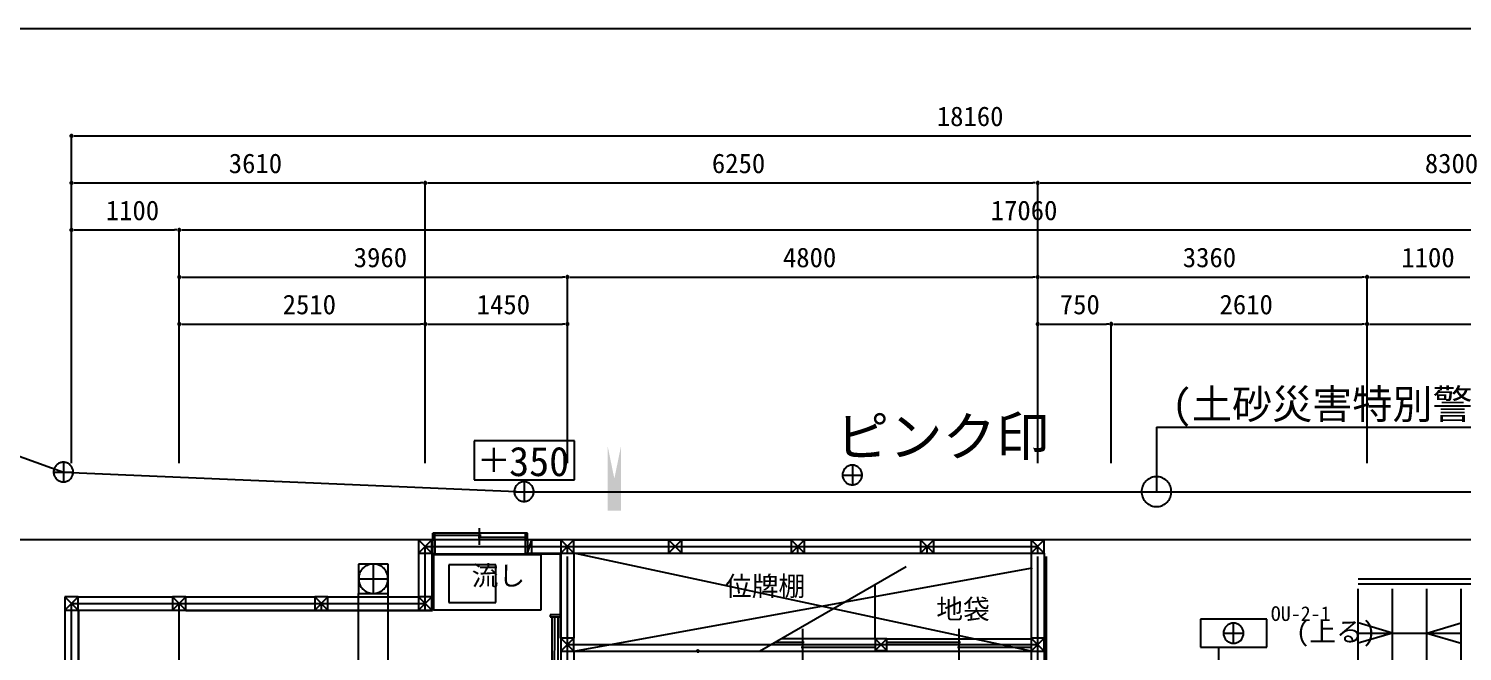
# Model space of a CAD drawing. Header units: millimetres. Extents: x -21029 to 20378, y -14043 to 14043.
# Drawn here: x -9395 to 5234, y 7690 to 14043 of the extents above; entities that cross this region are included whole.
import ezdxf

# ---------------------------------------------------------------- set-up
doc = ezdxf.new("R2010")
doc.units = ezdxf.units.MM
for name, color, linetype in [('0-2', 7, 'Continuous'), ('0-3', 7, 'Continuous'), ('0-9', 7, 'Continuous'), ('0-C', 7, 'Continuous'), ('0-D', 7, 'Continuous'), ('0-E', 7, 'Continuous'), ('0-F', 7, 'Continuous'), ('1-1', 7, 'Continuous'), ('1-6', 7, 'Continuous'), ('1-7', 7, 'Continuous'), ('1-9', 7, 'Continuous'), ('1-A', 7, 'Continuous'), ('1-C', 7, 'Continuous'), ('1-D', 7, 'Continuous'), ('2-1', 7, 'Continuous'), ('2-2', 7, 'Continuous'), ('2-4', 7, 'Continuous')]:
    doc.layers.add(name, color=color, linetype=linetype)
doc.styles.add('JP', font='msgothic.ttc')

msp = doc.modelspace()

# ---------------------------------------------------------------- linework, layer by layer
at = {"layer": '0-2', "color": 1}
for p, q in [((-5348, 8759), (902, 8759)), ((-5348, 8691), (-5348, 8759)), ((-5348, 8111), (-5348, 8759)), ((-3898, 8691), (-3898, 8759)), ((-3898, -2486), (-3898, 8659)), ((-1546, 8691), (-1546, 8759)), ((-226, 8691), (-226, 8759)), ((902, 8691), (902, 8759)), ((902, -2486), (902, 8659)), ((-8958, 5269), (-8958, 8179)), ((-8958, 8179), (-5348, 8179)), ((-7858, -3371), (-7858, 8179)), ((-6408, 8111), (-6408, 8179)), ((-6408, 8111), (-6408, 8179)), ((-5348, 8111), (-5348, 8179)), ((-3898, 7759), (902, 7759))]:
    msp.add_line(p, q, dxfattribs=at)
at = {"layer": '0-3', "color": 7}
for p, q in [((-4261, 8826), (-3966, 8826)), ((-3831, 8826), (-2828, 8826)), ((-2828, 8826), (-1613, 8826)), ((-1508, 8826), (-293, 8826)), ((-158, 8826), (969, 8826)), ((-5416, 8691), (-5416, 8246)), ((-5281, 8691), (-5281, 8246)), ((-4261, 8691), (-3966, 8691)), ((-3966, 8691), (-3966, 7826)), ((-3831, 8691), (-3831, 7826)), ((-3831, 8691), (-2866, 8691)), ((-2731, 8691), (-1613, 8691)), ((-1478, 8691), (-293, 8691)), ((-158, 8691), (969, 8691)), ((834, 8691), (834, 7826)), ((969, 8691), (969, 7826)), ((-758, 7819), (-758, 8372)), ((-8891, 8246), (-7926, 8246)), ((-7791, 8246), (-6476, 8246)), ((-6341, 8246), (-5416, 8246)), ((-9026, 8111), (-9026, 7396)), ((-8891, 8111), (-7926, 8111)), ((-8891, 8111), (-8891, 7396)), ((-8885, 8111), (-8885, 7396)), ((-7791, 8111), (-6476, 8111)), ((-6341, 8111), (-5416, 8111)), ((969, 7831), (969, 6444)), ((-3966, 7691), (-3966, 7396)), ((-3831, 7691), (-3831, 7396)), ((834, 7691), (834, 6304))]:
    msp.add_line(p, q, dxfattribs=at)
for points in [[(-3486, 9124), (-3351, 9781), (-3351, 9124), (-3486, 9781)], [(-3486, 9124), (-3486, 9781), (-3351, 9124), (-3351, 9781)]]:
    msp.add_solid(points, dxfattribs=at)
at = {"layer": '0-9', "color": 7}
for p, q in [((-8971, 12949), (-8946, 12949)), ((-8933, 12949), (-8908, 12949)), ((-8971, 12469), (-8946, 12469)), ((-8933, 12469), (-8908, 12469)), ((-5373, 12469), (-5398, 12469)), ((-5336, 12469), (-5361, 12469)), ((-5361, 12469), (-5336, 12469)), ((-5323, 12469), (-5298, 12469)), ((877, 12469), (852, 12469)), ((914, 12469), (889, 12469)), ((889, 12469), (914, 12469)), ((927, 12469), (952, 12469)), ((-8971, 11989), (-8946, 11989)), ((-8933, 11989), (-8908, 11989)), ((-7883, 11989), (-7908, 11989)), ((-7846, 11989), (-7871, 11989)), ((-7871, 11989), (-7846, 11989)), ((-7833, 11989), (-7808, 11989)), ((-7871, 11509), (-7846, 11509)), ((-7833, 11509), (-7808, 11509)), ((-3923, 11509), (-3948, 11509)), ((-3886, 11509), (-3911, 11509)), ((-3911, 11509), (-3886, 11509)), ((-3873, 11509), (-3848, 11509)), ((877, 11509), (852, 11509)), ((914, 11509), (889, 11509)), ((889, 11509), (914, 11509)), ((927, 11509), (952, 11509)), ((4237, 11509), (4212, 11509)), ((4274, 11509), (4249, 11509)), ((4249, 11509), (4274, 11509)), ((4287, 11509), (4312, 11509)), ((-7871, 11029), (-7846, 11029)), ((-7833, 11029), (-7808, 11029)), ((-5373, 11029), (-5398, 11029)), ((-5336, 11029), (-5361, 11029)), ((-5361, 11029), (-5336, 11029)), ((-5323, 11029), (-5298, 11029)), ((-3923, 11029), (-3948, 11029)), ((-3886, 11029), (-3911, 11029)), ((889, 11029), (914, 11029)), ((927, 11029), (952, 11029)), ((1627, 11029), (1602, 11029)), ((1664, 11029), (1639, 11029)), ((1639, 11029), (1664, 11029)), ((1677, 11029), (1702, 11029)), ((4237, 11029), (4212, 11029)), ((4274, 11029), (4249, 11029)), ((4249, 11029), (4274, 11029)), ((4287, 11029), (4312, 11029)), ((-2567, 7701), (-2567, 7676))]:
    msp.add_line(p, q, dxfattribs=at)
for points in [[(-8971, 12949), (-8970, 12948), (-8970, 12947), (-8970, 12946), (-8970, 12945), (-8969, 12944), (-8969, 12943), (-8968, 12942), (-8968, 12941), (-8967, 12940), (-8966, 12939), (-8965, 12939), (-8964, 12938), (-8963, 12938), (-8962, 12937), (-8961, 12937), (-8960, 12937), (-8959, 12936), (-8958, 12936), (-8957, 12936), (-8956, 12937), (-8955, 12937), (-8954, 12937), (-8953, 12938), (-8952, 12938), (-8951, 12939), (-8950, 12939), (-8949, 12940), (-8948, 12941), (-8948, 12942), (-8947, 12943), (-8947, 12944), (-8946, 12945), (-8946, 12946), (-8946, 12947), (-8946, 12948), (-8946, 12949), (-8946, 12950), (-8946, 12951), (-8946, 12952), (-8946, 12953), (-8947, 12954), (-8947, 12955), (-8948, 12956), (-8948, 12957), (-8949, 12958), (-8950, 12958), (-8951, 12959), (-8952, 12960), (-8953, 12960), (-8954, 12961), (-8955, 12961), (-8956, 12961), (-8957, 12961), (-8958, 12961), (-8959, 12961), (-8960, 12961), (-8961, 12961), (-8962, 12961), (-8963, 12960), (-8964, 12960), (-8965, 12959), (-8966, 12958), (-8967, 12958), (-8968, 12957), (-8968, 12956), (-8969, 12955), (-8969, 12954), (-8970, 12953), (-8970, 12952), (-8970, 12951), (-8970, 12950), (-8971, 12949)], [(-8971, 12469), (-8970, 12468), (-8970, 12467), (-8970, 12466), (-8970, 12465), (-8969, 12464), (-8969, 12463), (-8968, 12462), (-8968, 12461), (-8967, 12460), (-8966, 12459), (-8965, 12459), (-8964, 12458), (-8963, 12458), (-8962, 12457), (-8961, 12457), (-8960, 12457), (-8959, 12456), (-8958, 12456), (-8957, 12456), (-8956, 12457), (-8955, 12457), (-8954, 12457), (-8953, 12458), (-8952, 12458), (-8951, 12459), (-8950, 12459), (-8949, 12460), (-8948, 12461), (-8948, 12462), (-8947, 12463), (-8947, 12464), (-8946, 12465), (-8946, 12466), (-8946, 12467), (-8946, 12468), (-8946, 12469), (-8946, 12470), (-8946, 12471), (-8946, 12472), (-8946, 12473), (-8947, 12474), (-8947, 12475), (-8948, 12476), (-8948, 12477), (-8949, 12478), (-8950, 12478), (-8951, 12479), (-8952, 12480), (-8953, 12480), (-8954, 12481), (-8955, 12481), (-8956, 12481), (-8957, 12481), (-8958, 12481), (-8959, 12481), (-8960, 12481), (-8961, 12481), (-8962, 12481), (-8963, 12480), (-8964, 12480), (-8965, 12479), (-8966, 12478), (-8967, 12478), (-8968, 12477), (-8968, 12476), (-8969, 12475), (-8969, 12474), (-8970, 12473), (-8970, 12472), (-8970, 12471), (-8970, 12470), (-8971, 12469)], [(-5336, 12469), (-5336, 12470), (-5336, 12471), (-5336, 12472), (-5336, 12473), (-5337, 12474), (-5337, 12475), (-5338, 12476), (-5338, 12477), (-5339, 12478), (-5340, 12478), (-5341, 12479), (-5342, 12480), (-5343, 12480), (-5344, 12481), (-5345, 12481), (-5346, 12481), (-5347, 12481), (-5348, 12481), (-5349, 12481), (-5350, 12481), (-5351, 12481), (-5352, 12481), (-5353, 12480), (-5354, 12480), (-5355, 12479), (-5356, 12478), (-5357, 12478), (-5358, 12477), (-5358, 12476), (-5359, 12475), (-5359, 12474), (-5360, 12473), (-5360, 12472), (-5360, 12471), (-5360, 12470), (-5361, 12469), (-5360, 12468), (-5360, 12467), (-5360, 12466), (-5360, 12465), (-5359, 12464), (-5359, 12463), (-5358, 12462), (-5358, 12461), (-5357, 12460), (-5356, 12459), (-5355, 12459), (-5354, 12458), (-5353, 12458), (-5352, 12457), (-5351, 12457), (-5350, 12457), (-5349, 12456), (-5348, 12456), (-5347, 12456), (-5346, 12457), (-5345, 12457), (-5344, 12457), (-5343, 12458), (-5342, 12458), (-5341, 12459), (-5340, 12459), (-5339, 12460), (-5338, 12461), (-5338, 12462), (-5337, 12463), (-5337, 12464), (-5336, 12465), (-5336, 12466), (-5336, 12467), (-5336, 12468), (-5336, 12469)], [(-5361, 12469), (-5360, 12468), (-5360, 12467), (-5360, 12466), (-5360, 12465), (-5359, 12464), (-5359, 12463), (-5358, 12462), (-5358, 12461), (-5357, 12460), (-5356, 12459), (-5355, 12459), (-5354, 12458), (-5353, 12458), (-5352, 12457), (-5351, 12457), (-5350, 12457), (-5349, 12456), (-5348, 12456), (-5347, 12456), (-5346, 12457), (-5345, 12457), (-5344, 12457), (-5343, 12458), (-5342, 12458), (-5341, 12459), (-5340, 12459), (-5339, 12460), (-5338, 12461), (-5338, 12462), (-5337, 12463), (-5337, 12464), (-5336, 12465), (-5336, 12466), (-5336, 12467), (-5336, 12468), (-5336, 12469), (-5336, 12470), (-5336, 12471), (-5336, 12472), (-5336, 12473), (-5337, 12474), (-5337, 12475), (-5338, 12476), (-5338, 12477), (-5339, 12478), (-5340, 12478), (-5341, 12479), (-5342, 12480), (-5343, 12480), (-5344, 12481), (-5345, 12481), (-5346, 12481), (-5347, 12481), (-5348, 12481), (-5349, 12481), (-5350, 12481), (-5351, 12481), (-5352, 12481), (-5353, 12480), (-5354, 12480), (-5355, 12479), (-5356, 12478), (-5357, 12478), (-5358, 12477), (-5358, 12476), (-5359, 12475), (-5359, 12474), (-5360, 12473), (-5360, 12472), (-5360, 12471), (-5360, 12470), (-5361, 12469)], [(914, 12469), (914, 12470), (914, 12471), (914, 12472), (914, 12473), (913, 12474), (913, 12475), (912, 12476), (912, 12477), (911, 12478), (910, 12478), (909, 12479), (908, 12480), (907, 12480), (906, 12481), (905, 12481), (904, 12481), (903, 12481), (902, 12481), (901, 12481), (900, 12481), (899, 12481), (898, 12481), (897, 12480), (896, 12480), (895, 12479), (894, 12478), (893, 12478), (892, 12477), (892, 12476), (891, 12475), (891, 12474), (890, 12473), (890, 12472), (890, 12471), (890, 12470), (889, 12469), (890, 12468), (890, 12467), (890, 12466), (890, 12465), (891, 12464), (891, 12463), (892, 12462), (892, 12461), (893, 12460), (894, 12459), (895, 12459), (896, 12458), (897, 12458), (898, 12457), (899, 12457), (900, 12457), (901, 12456), (902, 12456), (903, 12456), (904, 12457), (905, 12457), (906, 12457), (907, 12458), (908, 12458), (909, 12459), (910, 12459), (911, 12460), (912, 12461), (912, 12462), (913, 12463), (913, 12464), (914, 12465), (914, 12466), (914, 12467), (914, 12468), (914, 12469)], [(889, 12469), (890, 12468), (890, 12467), (890, 12466), (890, 12465), (891, 12464), (891, 12463), (892, 12462), (892, 12461), (893, 12460), (894, 12459), (895, 12459), (896, 12458), (897, 12458), (898, 12457), (899, 12457), (900, 12457), (901, 12456), (902, 12456), (903, 12456), (904, 12457), (905, 12457), (906, 12457), (907, 12458), (908, 12458), (909, 12459), (910, 12459), (911, 12460), (912, 12461), (912, 12462), (913, 12463), (913, 12464), (914, 12465), (914, 12466), (914, 12467), (914, 12468), (914, 12469), (914, 12470), (914, 12471), (914, 12472), (914, 12473), (913, 12474), (913, 12475), (912, 12476), (912, 12477), (911, 12478), (910, 12478), (909, 12479), (908, 12480), (907, 12480), (906, 12481), (905, 12481), (904, 12481), (903, 12481), (902, 12481), (901, 12481), (900, 12481), (899, 12481), (898, 12481), (897, 12480), (896, 12480), (895, 12479), (894, 12478), (893, 12478), (892, 12477), (892, 12476), (891, 12475), (891, 12474), (890, 12473), (890, 12472), (890, 12471), (890, 12470), (889, 12469)], [(-8971, 11989), (-8970, 11988), (-8970, 11987), (-8970, 11986), (-8970, 11985), (-8969, 11984), (-8969, 11983), (-8968, 11982), (-8968, 11981), (-8967, 11980), (-8966, 11979), (-8965, 11979), (-8964, 11978), (-8963, 11978), (-8962, 11977), (-8961, 11977), (-8960, 11977), (-8959, 11976), (-8958, 11976), (-8957, 11976), (-8956, 11977), (-8955, 11977), (-8954, 11977), (-8953, 11978), (-8952, 11978), (-8951, 11979), (-8950, 11979), (-8949, 11980), (-8948, 11981), (-8948, 11982), (-8947, 11983), (-8947, 11984), (-8946, 11985), (-8946, 11986), (-8946, 11987), (-8946, 11988), (-8946, 11989), (-8946, 11990), (-8946, 11991), (-8946, 11992), (-8946, 11993), (-8947, 11994), (-8947, 11995), (-8948, 11996), (-8948, 11997), (-8949, 11998), (-8950, 11998), (-8951, 11999), (-8952, 12000), (-8953, 12000), (-8954, 12001), (-8955, 12001), (-8956, 12001), (-8957, 12001), (-8958, 12001), (-8959, 12001), (-8960, 12001), (-8961, 12001), (-8962, 12001), (-8963, 12000), (-8964, 12000), (-8965, 11999), (-8966, 11998), (-8967, 11998), (-8968, 11997), (-8968, 11996), (-8969, 11995), (-8969, 11994), (-8970, 11993), (-8970, 11992), (-8970, 11991), (-8970, 11990), (-8971, 11989)], [(-7846, 11989), (-7846, 11990), (-7846, 11991), (-7846, 11992), (-7846, 11993), (-7847, 11994), (-7847, 11995), (-7848, 11996), (-7848, 11997), (-7849, 11998), (-7850, 11998), (-7851, 11999), (-7852, 12000), (-7853, 12000), (-7854, 12001), (-7855, 12001), (-7856, 12001), (-7857, 12001), (-7858, 12001), (-7859, 12001), (-7860, 12001), (-7861, 12001), (-7862, 12001), (-7863, 12000), (-7864, 12000), (-7865, 11999), (-7866, 11998), (-7867, 11998), (-7868, 11997), (-7868, 11996), (-7869, 11995), (-7869, 11994), (-7870, 11993), (-7870, 11992), (-7870, 11991), (-7870, 11990), (-7871, 11989), (-7870, 11988), (-7870, 11987), (-7870, 11986), (-7870, 11985), (-7869, 11984), (-7869, 11983), (-7868, 11982), (-7868, 11981), (-7867, 11980), (-7866, 11979), (-7865, 11979), (-7864, 11978), (-7863, 11978), (-7862, 11977), (-7861, 11977), (-7860, 11977), (-7859, 11976), (-7858, 11976), (-7857, 11976), (-7856, 11977), (-7855, 11977), (-7854, 11977), (-7853, 11978), (-7852, 11978), (-7851, 11979), (-7850, 11979), (-7849, 11980), (-7848, 11981), (-7848, 11982), (-7847, 11983), (-7847, 11984), (-7846, 11985), (-7846, 11986), (-7846, 11987), (-7846, 11988), (-7846, 11989)], [(-7871, 11989), (-7870, 11988), (-7870, 11987), (-7870, 11986), (-7870, 11985), (-7869, 11984), (-7869, 11983), (-7868, 11982), (-7868, 11981), (-7867, 11980), (-7866, 11979), (-7865, 11979), (-7864, 11978), (-7863, 11978), (-7862, 11977), (-7861, 11977), (-7860, 11977), (-7859, 11976), (-7858, 11976), (-7857, 11976), (-7856, 11977), (-7855, 11977), (-7854, 11977), (-7853, 11978), (-7852, 11978), (-7851, 11979), (-7850, 11979), (-7849, 11980), (-7848, 11981), (-7848, 11982), (-7847, 11983), (-7847, 11984), (-7846, 11985), (-7846, 11986), (-7846, 11987), (-7846, 11988), (-7846, 11989), (-7846, 11990), (-7846, 11991), (-7846, 11992), (-7846, 11993), (-7847, 11994), (-7847, 11995), (-7848, 11996), (-7848, 11997), (-7849, 11998), (-7850, 11998), (-7851, 11999), (-7852, 12000), (-7853, 12000), (-7854, 12001), (-7855, 12001), (-7856, 12001), (-7857, 12001), (-7858, 12001), (-7859, 12001), (-7860, 12001), (-7861, 12001), (-7862, 12001), (-7863, 12000), (-7864, 12000), (-7865, 11999), (-7866, 11998), (-7867, 11998), (-7868, 11997), (-7868, 11996), (-7869, 11995), (-7869, 11994), (-7870, 11993), (-7870, 11992), (-7870, 11991), (-7870, 11990), (-7871, 11989)], [(-7871, 11509), (-7870, 11508), (-7870, 11507), (-7870, 11506), (-7870, 11505), (-7869, 11504), (-7869, 11503), (-7868, 11502), (-7868, 11501), (-7867, 11500), (-7866, 11499), (-7865, 11499), (-7864, 11498), (-7863, 11498), (-7862, 11497), (-7861, 11497), (-7860, 11497), (-7859, 11496), (-7858, 11496), (-7857, 11496), (-7856, 11497), (-7855, 11497), (-7854, 11497), (-7853, 11498), (-7852, 11498), (-7851, 11499), (-7850, 11499), (-7849, 11500), (-7848, 11501), (-7848, 11502), (-7847, 11503), (-7847, 11504), (-7846, 11505), (-7846, 11506), (-7846, 11507), (-7846, 11508), (-7846, 11509), (-7846, 11510), (-7846, 11511), (-7846, 11512), (-7846, 11513), (-7847, 11514), (-7847, 11515), (-7848, 11516), (-7848, 11517), (-7849, 11518), (-7850, 11518), (-7851, 11519), (-7852, 11520), (-7853, 11520), (-7854, 11521), (-7855, 11521), (-7856, 11521), (-7857, 11521), (-7858, 11521), (-7859, 11521), (-7860, 11521), (-7861, 11521), (-7862, 11521), (-7863, 11520), (-7864, 11520), (-7865, 11519), (-7866, 11518), (-7867, 11518), (-7868, 11517), (-7868, 11516), (-7869, 11515), (-7869, 11514), (-7870, 11513), (-7870, 11512), (-7870, 11511), (-7870, 11510), (-7871, 11509)], [(-3886, 11509), (-3886, 11510), (-3886, 11511), (-3886, 11512), (-3886, 11513), (-3887, 11514), (-3887, 11515), (-3888, 11516), (-3888, 11517), (-3889, 11518), (-3890, 11518), (-3891, 11519), (-3892, 11520), (-3893, 11520), (-3894, 11521), (-3895, 11521), (-3896, 11521), (-3897, 11521), (-3898, 11521), (-3899, 11521), (-3900, 11521), (-3901, 11521), (-3902, 11521), (-3903, 11520), (-3904, 11520), (-3905, 11519), (-3906, 11518), (-3907, 11518), (-3908, 11517), (-3908, 11516), (-3909, 11515), (-3909, 11514), (-3910, 11513), (-3910, 11512), (-3910, 11511), (-3910, 11510), (-3911, 11509), (-3910, 11508), (-3910, 11507), (-3910, 11506), (-3910, 11505), (-3909, 11504), (-3909, 11503), (-3908, 11502), (-3908, 11501), (-3907, 11500), (-3906, 11499), (-3905, 11499), (-3904, 11498), (-3903, 11498), (-3902, 11497), (-3901, 11497), (-3900, 11497), (-3899, 11496), (-3898, 11496), (-3897, 11496), (-3896, 11497), (-3895, 11497), (-3894, 11497), (-3893, 11498), (-3892, 11498), (-3891, 11499), (-3890, 11499), (-3889, 11500), (-3888, 11501), (-3888, 11502), (-3887, 11503), (-3887, 11504), (-3886, 11505), (-3886, 11506), (-3886, 11507), (-3886, 11508), (-3886, 11509)], [(-3911, 11509), (-3910, 11508), (-3910, 11507), (-3910, 11506), (-3910, 11505), (-3909, 11504), (-3909, 11503), (-3908, 11502), (-3908, 11501), (-3907, 11500), (-3906, 11499), (-3905, 11499), (-3904, 11498), (-3903, 11498), (-3902, 11497), (-3901, 11497), (-3900, 11497), (-3899, 11496), (-3898, 11496), (-3897, 11496), (-3896, 11497), (-3895, 11497), (-3894, 11497), (-3893, 11498), (-3892, 11498), (-3891, 11499), (-3890, 11499), (-3889, 11500), (-3888, 11501), (-3888, 11502), (-3887, 11503), (-3887, 11504), (-3886, 11505), (-3886, 11506), (-3886, 11507), (-3886, 11508), (-3886, 11509), (-3886, 11510), (-3886, 11511), (-3886, 11512), (-3886, 11513), (-3887, 11514), (-3887, 11515), (-3888, 11516), (-3888, 11517), (-3889, 11518), (-3890, 11518), (-3891, 11519), (-3892, 11520), (-3893, 11520), (-3894, 11521), (-3895, 11521), (-3896, 11521), (-3897, 11521), (-3898, 11521), (-3899, 11521), (-3900, 11521), (-3901, 11521), (-3902, 11521), (-3903, 11520), (-3904, 11520), (-3905, 11519), (-3906, 11518), (-3907, 11518), (-3908, 11517), (-3908, 11516), (-3909, 11515), (-3909, 11514), (-3910, 11513), (-3910, 11512), (-3910, 11511), (-3910, 11510), (-3911, 11509)], [(914, 11509), (914, 11510), (914, 11511), (914, 11512), (914, 11513), (913, 11514), (913, 11515), (912, 11516), (912, 11517), (911, 11518), (910, 11518), (909, 11519), (908, 11520), (907, 11520), (906, 11521), (905, 11521), (904, 11521), (903, 11521), (902, 11521), (901, 11521), (900, 11521), (899, 11521), (898, 11521), (897, 11520), (896, 11520), (895, 11519), (894, 11518), (893, 11518), (892, 11517), (892, 11516), (891, 11515), (891, 11514), (890, 11513), (890, 11512), (890, 11511), (890, 11510), (889, 11509), (890, 11508), (890, 11507), (890, 11506), (890, 11505), (891, 11504), (891, 11503), (892, 11502), (892, 11501), (893, 11500), (894, 11499), (895, 11499), (896, 11498), (897, 11498), (898, 11497), (899, 11497), (900, 11497), (901, 11496), (902, 11496), (903, 11496), (904, 11497), (905, 11497), (906, 11497), (907, 11498), (908, 11498), (909, 11499), (910, 11499), (911, 11500), (912, 11501), (912, 11502), (913, 11503), (913, 11504), (914, 11505), (914, 11506), (914, 11507), (914, 11508), (914, 11509)], [(889, 11509), (890, 11508), (890, 11507), (890, 11506), (890, 11505), (891, 11504), (891, 11503), (892, 11502), (892, 11501), (893, 11500), (894, 11499), (895, 11499), (896, 11498), (897, 11498), (898, 11497), (899, 11497), (900, 11497), (901, 11496), (902, 11496), (903, 11496), (904, 11497), (905, 11497), (906, 11497), (907, 11498), (908, 11498), (909, 11499), (910, 11499), (911, 11500), (912, 11501), (912, 11502), (913, 11503), (913, 11504), (914, 11505), (914, 11506), (914, 11507), (914, 11508), (914, 11509), (914, 11510), (914, 11511), (914, 11512), (914, 11513), (913, 11514), (913, 11515), (912, 11516), (912, 11517), (911, 11518), (910, 11518), (909, 11519), (908, 11520), (907, 11520), (906, 11521), (905, 11521), (904, 11521), (903, 11521), (902, 11521), (901, 11521), (900, 11521), (899, 11521), (898, 11521), (897, 11520), (896, 11520), (895, 11519), (894, 11518), (893, 11518), (892, 11517), (892, 11516), (891, 11515), (891, 11514), (890, 11513), (890, 11512), (890, 11511), (890, 11510), (889, 11509)], [(4274, 11509), (4274, 11510), (4274, 11511), (4274, 11512), (4274, 11513), (4273, 11514), (4273, 11515), (4272, 11516), (4272, 11517), (4271, 11518), (4270, 11518), (4269, 11519), (4268, 11520), (4267, 11520), (4266, 11521), (4265, 11521), (4264, 11521), (4263, 11521), (4262, 11521), (4261, 11521), (4260, 11521), (4259, 11521), (4258, 11521), (4257, 11520), (4256, 11520), (4255, 11519), (4254, 11518), (4253, 11518), (4252, 11517), (4252, 11516), (4251, 11515), (4251, 11514), (4250, 11513), (4250, 11512), (4250, 11511), (4250, 11510), (4249, 11509), (4250, 11508), (4250, 11507), (4250, 11506), (4250, 11505), (4251, 11504), (4251, 11503), (4252, 11502), (4252, 11501), (4253, 11500), (4254, 11499), (4255, 11499), (4256, 11498), (4257, 11498), (4258, 11497), (4259, 11497), (4260, 11497), (4261, 11496), (4262, 11496), (4263, 11496), (4264, 11497), (4265, 11497), (4266, 11497), (4267, 11498), (4268, 11498), (4269, 11499), (4270, 11499), (4271, 11500), (4272, 11501), (4272, 11502), (4273, 11503), (4273, 11504), (4274, 11505), (4274, 11506), (4274, 11507), (4274, 11508), (4274, 11509)], [(4249, 11509), (4250, 11508), (4250, 11507), (4250, 11506), (4250, 11505), (4251, 11504), (4251, 11503), (4252, 11502), (4252, 11501), (4253, 11500), (4254, 11499), (4255, 11499), (4256, 11498), (4257, 11498), (4258, 11497), (4259, 11497), (4260, 11497), (4261, 11496), (4262, 11496), (4263, 11496), (4264, 11497), (4265, 11497), (4266, 11497), (4267, 11498), (4268, 11498), (4269, 11499), (4270, 11499), (4271, 11500), (4272, 11501), (4272, 11502), (4273, 11503), (4273, 11504), (4274, 11505), (4274, 11506), (4274, 11507), (4274, 11508), (4274, 11509), (4274, 11510), (4274, 11511), (4274, 11512), (4274, 11513), (4273, 11514), (4273, 11515), (4272, 11516), (4272, 11517), (4271, 11518), (4270, 11518), (4269, 11519), (4268, 11520), (4267, 11520), (4266, 11521), (4265, 11521), (4264, 11521), (4263, 11521), (4262, 11521), (4261, 11521), (4260, 11521), (4259, 11521), (4258, 11521), (4257, 11520), (4256, 11520), (4255, 11519), (4254, 11518), (4253, 11518), (4252, 11517), (4252, 11516), (4251, 11515), (4251, 11514), (4250, 11513), (4250, 11512), (4250, 11511), (4250, 11510), (4249, 11509)], [(-7871, 11029), (-7870, 11028), (-7870, 11027), (-7870, 11026), (-7870, 11025), (-7869, 11024), (-7869, 11023), (-7868, 11022), (-7868, 11021), (-7867, 11020), (-7866, 11019), (-7865, 11019), (-7864, 11018), (-7863, 11018), (-7862, 11017), (-7861, 11017), (-7860, 11017), (-7859, 11016), (-7858, 11016), (-7857, 11016), (-7856, 11017), (-7855, 11017), (-7854, 11017), (-7853, 11018), (-7852, 11018), (-7851, 11019), (-7850, 11019), (-7849, 11020), (-7848, 11021), (-7848, 11022), (-7847, 11023), (-7847, 11024), (-7846, 11025), (-7846, 11026), (-7846, 11027), (-7846, 11028), (-7846, 11029), (-7846, 11030), (-7846, 11031), (-7846, 11032), (-7846, 11033), (-7847, 11034), (-7847, 11035), (-7848, 11036), (-7848, 11037), (-7849, 11038), (-7850, 11038), (-7851, 11039), (-7852, 11040), (-7853, 11040), (-7854, 11041), (-7855, 11041), (-7856, 11041), (-7857, 11041), (-7858, 11041), (-7859, 11041), (-7860, 11041), (-7861, 11041), (-7862, 11041), (-7863, 11040), (-7864, 11040), (-7865, 11039), (-7866, 11038), (-7867, 11038), (-7868, 11037), (-7868, 11036), (-7869, 11035), (-7869, 11034), (-7870, 11033), (-7870, 11032), (-7870, 11031), (-7870, 11030), (-7871, 11029)], [(-5336, 11029), (-5336, 11030), (-5336, 11031), (-5336, 11032), (-5336, 11033), (-5337, 11034), (-5337, 11035), (-5338, 11036), (-5338, 11037), (-5339, 11038), (-5340, 11038), (-5341, 11039), (-5342, 11040), (-5343, 11040), (-5344, 11041), (-5345, 11041), (-5346, 11041), (-5347, 11041), (-5348, 11041), (-5349, 11041), (-5350, 11041), (-5351, 11041), (-5352, 11041), (-5353, 11040), (-5354, 11040), (-5355, 11039), (-5356, 11038), (-5357, 11038), (-5358, 11037), (-5358, 11036), (-5359, 11035), (-5359, 11034), (-5360, 11033), (-5360, 11032), (-5360, 11031), (-5360, 11030), (-5361, 11029), (-5360, 11028), (-5360, 11027), (-5360, 11026), (-5360, 11025), (-5359, 11024), (-5359, 11023), (-5358, 11022), (-5358, 11021), (-5357, 11020), (-5356, 11019), (-5355, 11019), (-5354, 11018), (-5353, 11018), (-5352, 11017), (-5351, 11017), (-5350, 11017), (-5349, 11016), (-5348, 11016), (-5347, 11016), (-5346, 11017), (-5345, 11017), (-5344, 11017), (-5343, 11018), (-5342, 11018), (-5341, 11019), (-5340, 11019), (-5339, 11020), (-5338, 11021), (-5338, 11022), (-5337, 11023), (-5337, 11024), (-5336, 11025), (-5336, 11026), (-5336, 11027), (-5336, 11028), (-5336, 11029)], [(-5361, 11029), (-5360, 11028), (-5360, 11027), (-5360, 11026), (-5360, 11025), (-5359, 11024), (-5359, 11023), (-5358, 11022), (-5358, 11021), (-5357, 11020), (-5356, 11019), (-5355, 11019), (-5354, 11018), (-5353, 11018), (-5352, 11017), (-5351, 11017), (-5350, 11017), (-5349, 11016), (-5348, 11016), (-5347, 11016), (-5346, 11017), (-5345, 11017), (-5344, 11017), (-5343, 11018), (-5342, 11018), (-5341, 11019), (-5340, 11019), (-5339, 11020), (-5338, 11021), (-5338, 11022), (-5337, 11023), (-5337, 11024), (-5336, 11025), (-5336, 11026), (-5336, 11027), (-5336, 11028), (-5336, 11029), (-5336, 11030), (-5336, 11031), (-5336, 11032), (-5336, 11033), (-5337, 11034), (-5337, 11035), (-5338, 11036), (-5338, 11037), (-5339, 11038), (-5340, 11038), (-5341, 11039), (-5342, 11040), (-5343, 11040), (-5344, 11041), (-5345, 11041), (-5346, 11041), (-5347, 11041), (-5348, 11041), (-5349, 11041), (-5350, 11041), (-5351, 11041), (-5352, 11041), (-5353, 11040), (-5354, 11040), (-5355, 11039), (-5356, 11038), (-5357, 11038), (-5358, 11037), (-5358, 11036), (-5359, 11035), (-5359, 11034), (-5360, 11033), (-5360, 11032), (-5360, 11031), (-5360, 11030), (-5361, 11029)], [(-3886, 11029), (-3886, 11030), (-3886, 11031), (-3886, 11032), (-3886, 11033), (-3887, 11034), (-3887, 11035), (-3888, 11036), (-3888, 11037), (-3889, 11038), (-3890, 11038), (-3891, 11039), (-3892, 11040), (-3893, 11040), (-3894, 11041), (-3895, 11041), (-3896, 11041), (-3897, 11041), (-3898, 11041), (-3899, 11041), (-3900, 11041), (-3901, 11041), (-3902, 11041), (-3903, 11040), (-3904, 11040), (-3905, 11039), (-3906, 11038), (-3907, 11038), (-3908, 11037), (-3908, 11036), (-3909, 11035), (-3909, 11034), (-3910, 11033), (-3910, 11032), (-3910, 11031), (-3910, 11030), (-3911, 11029), (-3910, 11028), (-3910, 11027), (-3910, 11026), (-3910, 11025), (-3909, 11024), (-3909, 11023), (-3908, 11022), (-3908, 11021), (-3907, 11020), (-3906, 11019), (-3905, 11019), (-3904, 11018), (-3903, 11018), (-3902, 11017), (-3901, 11017), (-3900, 11017), (-3899, 11016), (-3898, 11016), (-3897, 11016), (-3896, 11017), (-3895, 11017), (-3894, 11017), (-3893, 11018), (-3892, 11018), (-3891, 11019), (-3890, 11019), (-3889, 11020), (-3888, 11021), (-3888, 11022), (-3887, 11023), (-3887, 11024), (-3886, 11025), (-3886, 11026), (-3886, 11027), (-3886, 11028), (-3886, 11029)], [(889, 11029), (890, 11028), (890, 11027), (890, 11026), (890, 11025), (891, 11024), (891, 11023), (892, 11022), (892, 11021), (893, 11020), (894, 11019), (895, 11019), (896, 11018), (897, 11018), (898, 11017), (899, 11017), (900, 11017), (901, 11016), (902, 11016), (903, 11016), (904, 11017), (905, 11017), (906, 11017), (907, 11018), (908, 11018), (909, 11019), (910, 11019), (911, 11020), (912, 11021), (912, 11022), (913, 11023), (913, 11024), (914, 11025), (914, 11026), (914, 11027), (914, 11028), (914, 11029), (914, 11030), (914, 11031), (914, 11032), (914, 11033), (913, 11034), (913, 11035), (912, 11036), (912, 11037), (911, 11038), (910, 11038), (909, 11039), (908, 11040), (907, 11040), (906, 11041), (905, 11041), (904, 11041), (903, 11041), (902, 11041), (901, 11041), (900, 11041), (899, 11041), (898, 11041), (897, 11040), (896, 11040), (895, 11039), (894, 11038), (893, 11038), (892, 11037), (892, 11036), (891, 11035), (891, 11034), (890, 11033), (890, 11032), (890, 11031), (890, 11030), (889, 11029)], [(1664, 11029), (1664, 11030), (1664, 11031), (1664, 11032), (1664, 11033), (1663, 11034), (1663, 11035), (1662, 11036), (1662, 11037), (1661, 11038), (1660, 11038), (1659, 11039), (1658, 11040), (1657, 11040), (1656, 11041), (1655, 11041), (1654, 11041), (1653, 11041), (1652, 11041), (1651, 11041), (1650, 11041), (1649, 11041), (1648, 11041), (1647, 11040), (1646, 11040), (1645, 11039), (1644, 11038), (1643, 11038), (1642, 11037), (1642, 11036), (1641, 11035), (1641, 11034), (1640, 11033), (1640, 11032), (1640, 11031), (1640, 11030), (1639, 11029), (1640, 11028), (1640, 11027), (1640, 11026), (1640, 11025), (1641, 11024), (1641, 11023), (1642, 11022), (1642, 11021), (1643, 11020), (1644, 11019), (1645, 11019), (1646, 11018), (1647, 11018), (1648, 11017), (1649, 11017), (1650, 11017), (1651, 11016), (1652, 11016), (1653, 11016), (1654, 11017), (1655, 11017), (1656, 11017), (1657, 11018), (1658, 11018), (1659, 11019), (1660, 11019), (1661, 11020), (1662, 11021), (1662, 11022), (1663, 11023), (1663, 11024), (1664, 11025), (1664, 11026), (1664, 11027), (1664, 11028), (1664, 11029)], [(1639, 11029), (1640, 11028), (1640, 11027), (1640, 11026), (1640, 11025), (1641, 11024), (1641, 11023), (1642, 11022), (1642, 11021), (1643, 11020), (1644, 11019), (1645, 11019), (1646, 11018), (1647, 11018), (1648, 11017), (1649, 11017), (1650, 11017), (1651, 11016), (1652, 11016), (1653, 11016), (1654, 11017), (1655, 11017), (1656, 11017), (1657, 11018), (1658, 11018), (1659, 11019), (1660, 11019), (1661, 11020), (1662, 11021), (1662, 11022), (1663, 11023), (1663, 11024), (1664, 11025), (1664, 11026), (1664, 11027), (1664, 11028), (1664, 11029), (1664, 11030), (1664, 11031), (1664, 11032), (1664, 11033), (1663, 11034), (1663, 11035), (1662, 11036), (1662, 11037), (1661, 11038), (1660, 11038), (1659, 11039), (1658, 11040), (1657, 11040), (1656, 11041), (1655, 11041), (1654, 11041), (1653, 11041), (1652, 11041), (1651, 11041), (1650, 11041), (1649, 11041), (1648, 11041), (1647, 11040), (1646, 11040), (1645, 11039), (1644, 11038), (1643, 11038), (1642, 11037), (1642, 11036), (1641, 11035), (1641, 11034), (1640, 11033), (1640, 11032), (1640, 11031), (1640, 11030), (1639, 11029)], [(4274, 11029), (4274, 11030), (4274, 11031), (4274, 11032), (4274, 11033), (4273, 11034), (4273, 11035), (4272, 11036), (4272, 11037), (4271, 11038), (4270, 11038), (4269, 11039), (4268, 11040), (4267, 11040), (4266, 11041), (4265, 11041), (4264, 11041), (4263, 11041), (4262, 11041), (4261, 11041), (4260, 11041), (4259, 11041), (4258, 11041), (4257, 11040), (4256, 11040), (4255, 11039), (4254, 11038), (4253, 11038), (4252, 11037), (4252, 11036), (4251, 11035), (4251, 11034), (4250, 11033), (4250, 11032), (4250, 11031), (4250, 11030), (4249, 11029), (4250, 11028), (4250, 11027), (4250, 11026), (4250, 11025), (4251, 11024), (4251, 11023), (4252, 11022), (4252, 11021), (4253, 11020), (4254, 11019), (4255, 11019), (4256, 11018), (4257, 11018), (4258, 11017), (4259, 11017), (4260, 11017), (4261, 11016), (4262, 11016), (4263, 11016), (4264, 11017), (4265, 11017), (4266, 11017), (4267, 11018), (4268, 11018), (4269, 11019), (4270, 11019), (4271, 11020), (4272, 11021), (4272, 11022), (4273, 11023), (4273, 11024), (4274, 11025), (4274, 11026), (4274, 11027), (4274, 11028), (4274, 11029)], [(4249, 11029), (4250, 11028), (4250, 11027), (4250, 11026), (4250, 11025), (4251, 11024), (4251, 11023), (4252, 11022), (4252, 11021), (4253, 11020), (4254, 11019), (4255, 11019), (4256, 11018), (4257, 11018), (4258, 11017), (4259, 11017), (4260, 11017), (4261, 11016), (4262, 11016), (4263, 11016), (4264, 11017), (4265, 11017), (4266, 11017), (4267, 11018), (4268, 11018), (4269, 11019), (4270, 11019), (4271, 11020), (4272, 11021), (4272, 11022), (4273, 11023), (4273, 11024), (4274, 11025), (4274, 11026), (4274, 11027), (4274, 11028), (4274, 11029), (4274, 11030), (4274, 11031), (4274, 11032), (4274, 11033), (4273, 11034), (4273, 11035), (4272, 11036), (4272, 11037), (4271, 11038), (4270, 11038), (4269, 11039), (4268, 11040), (4267, 11040), (4266, 11041), (4265, 11041), (4264, 11041), (4263, 11041), (4262, 11041), (4261, 11041), (4260, 11041), (4259, 11041), (4258, 11041), (4257, 11040), (4256, 11040), (4255, 11039), (4254, 11038), (4253, 11038), (4252, 11037), (4252, 11036), (4251, 11035), (4251, 11034), (4250, 11033), (4250, 11032), (4250, 11031), (4250, 11030), (4249, 11029)], [(-2567, 7701), (-2568, 7701), (-2569, 7701), (-2570, 7701), (-2571, 7701), (-2572, 7700), (-2573, 7700), (-2574, 7699), (-2575, 7698), (-2576, 7698), (-2576, 7697), (-2577, 7696), (-2578, 7695), (-2578, 7694), (-2579, 7693), (-2579, 7692), (-2579, 7691), (-2579, 7690)], [(-2554, 7690), (-2555, 7691), (-2555, 7692), (-2555, 7693), (-2556, 7694), (-2556, 7695), (-2557, 7696), (-2557, 7697), (-2558, 7698), (-2559, 7698), (-2560, 7699), (-2561, 7700), (-2562, 7700), (-2563, 7701), (-2564, 7701), (-2565, 7701), (-2566, 7701), (-2567, 7701)]]:
    msp.add_lwpolyline(points, dxfattribs=at)
at = {"layer": '0-C', "color": 7}
for p, q in [((-4793, 8776), (-4793, 8946)), ((-4306, 8896), (-5271, 8896)), ((-5271, 8826), (-5271, 8896)), ((-4306, 8826), (-5271, 8826)), ((-5251, 8826), (-5251, 8896)), ((-4778, 8871), (-5251, 8871)), ((-4326, 8851), (-4808, 8851)), ((-4326, 8826), (-4326, 8896)), ((-4306, 8826), (-4306, 8896)), ((-4028, 7251), (-4027, 8043)), ((-1498, 7919), (-1498, 7591)), ((98, 7919), (98, 7591)), ((-1778, 7784), (-1483, 7784)), ((-638, 7784), (113, 7784)), ((-1513, 7734), (-762, 7734)), ((83, 7734), (834, 7734))]:
    msp.add_line(p, q, dxfattribs=at)
at = {"layer": '0-D', "color": 7}
for p, q in [((-5271, 8826), (-5251, 8826)), ((-5271, 8686), (-5271, 8826)), ((-5251, 8826), (-5251, 8686)), ((-4326, 8826), (-4306, 8826)), ((-4326, 8684), (-4326, 8826)), ((-4306, 8826), (-4306, 8684)), ((-5251, 8686), (-5271, 8686)), ((-4306, 8684), (-4326, 8684)), ((834, 7691), (-3831, 8691)), ((992, 1339), (992, 8659)), ((-3831, 7691), (849, 8541)), ((-1938, 7691), (-439, 8556)), ((-3966, 8063), (-4072, 8063)), ((-4072, 8063), (-4072, 8043)), ((-3966, 8043), (-3966, 8063)), ((-4072, 8043), (-3966, 8043)), ((-4057, 8043), (-4058, 6439)), ((-758, 7819), (-1717, 7819)), ((-638, 7819), (834, 7819)), ((-3831, 7691), (834, 7691))]:
    msp.add_line(p, q, dxfattribs=at)
at = {"layer": '0-F', "color": 7}
for p, q in [((-4164, 8675), (-5264, 8675)), ((-5264, 8675), (-5264, 8115)), ((-5251, 8686), (-4326, 8684)), ((-4164, 8115), (-4164, 8675)), ((-5728, 8581), (-6028, 8581)), ((-6028, 8581), (-6028, 8281)), ((-5878, 8581), (-5878, 8281)), ((-5728, 8281), (-5728, 8581)), ((-4628, 8574), (-5109, 8574)), ((-5109, 8574), (-5109, 8187)), ((-4628, 8187), (-4628, 8574)), ((-6028, 8431), (-5728, 8431)), ((-6028, 3754), (-6028, 8281)), ((-6028, 8281), (-5728, 8281)), ((-5728, 3754), (-5728, 8281)), ((-5264, 8115), (-4164, 8115)), ((-5109, 8187), (-4628, 8187))]:
    msp.add_line(p, q, dxfattribs=at)
msp.add_lwpolyline([(-5728, 8431), (-5729, 8444), (-5730, 8457), (-5733, 8469), (-5737, 8482), (-5742, 8494), (-5748, 8506), (-5755, 8517), (-5763, 8527), (-5772, 8537), (-5782, 8546), (-5792, 8554), (-5803, 8561), (-5815, 8567), (-5827, 8572), (-5839, 8576), (-5852, 8578), (-5865, 8580), (-5878, 8581), (-5891, 8580), (-5904, 8578), (-5917, 8576), (-5929, 8572), (-5941, 8567), (-5953, 8561), (-5964, 8554), (-5974, 8546), (-5984, 8537), (-5993, 8527), (-6001, 8517), (-6008, 8506), (-6014, 8494), (-6019, 8482), (-6023, 8469), (-6026, 8457), (-6027, 8444), (-6028, 8431), (-6027, 8418), (-6026, 8405), (-6023, 8392), (-6019, 8379), (-6014, 8367), (-6008, 8356), (-6001, 8345), (-5993, 8334), (-5984, 8325), (-5974, 8316), (-5964, 8308), (-5953, 8301), (-5941, 8295), (-5929, 8290), (-5917, 8286), (-5904, 8283), (-5891, 8281), (-5878, 8281), (-5865, 8281), (-5852, 8283), (-5839, 8286), (-5827, 8290), (-5815, 8295), (-5803, 8301), (-5792, 8308), (-5782, 8316), (-5772, 8325), (-5763, 8334), (-5755, 8345), (-5748, 8356), (-5742, 8367), (-5737, 8379), (-5733, 8392), (-5730, 8405), (-5729, 8418), (-5728, 8431)], dxfattribs=at)
at = {"layer": '1-1', "color": 7}
for p, q in [((-8958, 9609), (-8958, 12949)), ((-8908, 12949), (9152, 12949)), ((-8958, 9609), (-8958, 12469)), ((-8908, 12469), (-5398, 12469)), ((-5348, 9609), (-5348, 12469)), ((-5348, 9609), (-5348, 12469)), ((-5298, 12469), (852, 12469)), ((902, 9609), (902, 12469)), ((902, 9609), (902, 12469)), ((952, 12469), (9152, 12469)), ((-8958, 9609), (-8958, 11989)), ((-8908, 11989), (-7908, 11989)), ((-7858, 9609), (-7858, 11989)), ((-7858, 9609), (-7858, 11989)), ((-7808, 11989), (9152, 11989)), ((-7858, 9609), (-7858, 11509)), ((-7808, 11509), (-3948, 11509)), ((-3898, 9609), (-3898, 11509)), ((-3898, 9609), (-3898, 11509)), ((-3848, 11509), (852, 11509)), ((902, 9609), (902, 11509)), ((902, 9609), (902, 11509)), ((952, 11509), (4212, 11509)), ((4262, 9609), (4262, 11509)), ((4262, 9609), (4262, 11509)), ((4312, 11509), (5312, 11509)), ((-7858, 9609), (-7858, 11029)), ((-7808, 11029), (-5398, 11029)), ((-5348, 9609), (-5348, 11029)), ((-5348, 9609), (-5348, 11029)), ((-5298, 11029), (-3948, 11029)), ((-3898, 9609), (-3898, 11029)), ((902, 9609), (902, 11029)), ((952, 11029), (1602, 11029)), ((1652, 9609), (1652, 11029)), ((1652, 9609), (1652, 11029)), ((1702, 11029), (4212, 11029)), ((4262, 9609), (4262, 11029)), ((4262, 9609), (4262, 11029)), ((4312, 11029), (9152, 11029))]:
    msp.add_line(p, q, dxfattribs=at)
at = {"layer": '1-6', "color": 1}
msp.add_line((20201, 14043), (-20201, 14043), dxfattribs=at)
at = {"layer": '1-7', "color": 1}
for p, q in [((-3824, 9838), (-4849, 9838)), ((-4849, 9838), (-4849, 9440)), ((-3824, 9440), (-3824, 9838)), ((-990, 9589), (-990, 9389)), ((-4849, 9440), (-3824, 9440)), ((-1090, 9489), (-890, 9489))]:
    msp.add_line(p, q, dxfattribs=at)
msp.add_lwpolyline([(-890, 9489), (-891, 9498), (-892, 9507), (-894, 9515), (-896, 9523), (-900, 9531), (-904, 9539), (-909, 9547), (-914, 9553), (-920, 9560), (-926, 9566), (-933, 9571), (-940, 9576), (-948, 9580), (-956, 9583), (-965, 9586), (-973, 9588), (-982, 9589), (-990, 9589), (-999, 9589), (-1008, 9588), (-1016, 9586), (-1025, 9583), (-1033, 9580), (-1040, 9576), (-1048, 9571), (-1055, 9566), (-1061, 9560), (-1067, 9553), (-1072, 9547), (-1077, 9539), (-1081, 9531), (-1084, 9523), (-1087, 9515), (-1089, 9507), (-1090, 9498), (-1090, 9489), (-1090, 9480), (-1089, 9472), (-1087, 9463), (-1084, 9455), (-1081, 9447), (-1077, 9439), (-1072, 9432), (-1067, 9425), (-1061, 9418), (-1055, 9413), (-1048, 9407), (-1040, 9403), (-1033, 9399), (-1025, 9395), (-1016, 9393), (-1008, 9391), (-999, 9390), (-990, 9389), (-982, 9390), (-973, 9391), (-965, 9393), (-956, 9395), (-948, 9399), (-940, 9403), (-933, 9407), (-926, 9413), (-920, 9418), (-914, 9425), (-909, 9432), (-904, 9439), (-900, 9447), (-896, 9455), (-894, 9463), (-892, 9472), (-891, 9480), (-890, 9489)], dxfattribs=at)
at = {"layer": '1-9', "color": 7}
for p, q in [((-5281, 8691), (-5416, 8826)), ((-5416, 8691), (-5281, 8826)), ((-5281, 8826), (-5416, 8826)), ((-5416, 8826), (-5416, 8691)), ((-5281, 8691), (-5281, 8826)), ((-4306, 8691), (-4261, 8826)), ((-4261, 8826), (-4306, 8826)), ((-4306, 8826), (-4306, 8691)), ((-4261, 8691), (-4261, 8826)), ((-3831, 8691), (-3966, 8826)), ((-3966, 8691), (-3831, 8826)), ((-3831, 8826), (-3966, 8826)), ((-3966, 8826), (-3966, 8691)), ((-3831, 8691), (-3831, 8826)), ((-2731, 8691), (-2866, 8826)), ((-2866, 8691), (-2731, 8826)), ((-2731, 8826), (-2866, 8826)), ((-2866, 8826), (-2866, 8691)), ((-2731, 8691), (-2731, 8826)), ((-1478, 8691), (-1613, 8826)), ((-1613, 8691), (-1478, 8826)), ((-1478, 8826), (-1613, 8826)), ((-1613, 8826), (-1613, 8691)), ((-1478, 8691), (-1478, 8826)), ((-158, 8826), (-293, 8826)), ((-293, 8826), (-293, 8691)), ((-293, 8691), (-158, 8826)), ((-158, 8691), (-293, 8826)), ((-158, 8691), (-158, 8826)), ((969, 8691), (834, 8826)), ((834, 8691), (969, 8826)), ((969, 8826), (834, 8826)), ((834, 8826), (834, 8691)), ((969, 8691), (969, 8826)), ((-5416, 8691), (-5281, 8691)), ((-4306, 8691), (-4261, 8691)), ((-3966, 8691), (-3831, 8691)), ((-2866, 8691), (-2731, 8691)), ((-1613, 8691), (-1478, 8691)), ((-293, 8691), (-158, 8691)), ((834, 8691), (969, 8691)), ((-8891, 8111), (-9026, 8246)), ((-9026, 8111), (-8891, 8246)), ((-8891, 8246), (-9026, 8246)), ((-9026, 8246), (-9026, 8111)), ((-8891, 8111), (-8891, 8246)), ((-7791, 8246), (-7926, 8246)), ((-7926, 8246), (-7926, 8111)), ((-7926, 8111), (-7791, 8246)), ((-7791, 8111), (-7926, 8246)), ((-7791, 8111), (-7791, 8246)), ((-6341, 8246), (-6476, 8246)), ((-6476, 8246), (-6476, 8111)), ((-6476, 8111), (-6341, 8246)), ((-6341, 8111), (-6476, 8246)), ((-6341, 8111), (-6341, 8246)), ((-5281, 8246), (-5416, 8246)), ((-5416, 8246), (-5416, 8111)), ((-5416, 8111), (-5281, 8246)), ((-5281, 8111), (-5416, 8246)), ((-5281, 8111), (-5281, 8246)), ((-9026, 8111), (-8891, 8111)), ((-7926, 8111), (-7791, 8111)), ((-6476, 8111), (-6341, 8111)), ((-5416, 8111), (-5281, 8111)), ((-3831, 7691), (-3966, 7826)), ((-3966, 7691), (-3831, 7826)), ((-3831, 7826), (-3966, 7826)), ((-3966, 7826), (-3966, 7691)), ((-3831, 7691), (-3831, 7826)), ((-638, 7819), (-758, 7819)), ((-758, 7819), (-758, 7699)), ((-758, 7699), (-638, 7819)), ((-638, 7699), (-758, 7819)), ((-638, 7699), (-638, 7819)), ((969, 7826), (834, 7826)), ((834, 7826), (834, 7691)), ((834, 7691), (969, 7826)), ((969, 7691), (834, 7826)), ((969, 7691), (969, 7826)), ((-3966, 7691), (-3831, 7691)), ((-758, 7699), (-638, 7699)), ((834, 7691), (969, 7691))]:
    msp.add_line(p, q, dxfattribs=at)
at = {"layer": '1-A', "color": 7}
for p, q in [((-11390, 10369), (-9040, 9519)), ((2114, 9978), (2114, 9319)), ((2114, 9978), (6898, 9978)), ((-9140, 9519), (-8940, 9519)), ((-9040, 9619), (-9040, 9419)), ((-9040, 9519), (-4340, 9319)), ((-4340, 9419), (-4340, 9219)), ((-4440, 9319), (-4240, 9319)), ((-4340, 9319), (6760, 9319))]:
    msp.add_line(p, q, dxfattribs=at)
for points in [[(-8940, 9519), (-8941, 9528), (-8942, 9537), (-8944, 9545), (-8946, 9553), (-8950, 9561), (-8954, 9569), (-8959, 9577), (-8964, 9583), (-8970, 9590), (-8976, 9596), (-8983, 9601), (-8990, 9606), (-8998, 9610), (-9006, 9613), (-9015, 9616), (-9023, 9618), (-9032, 9619), (-9040, 9619), (-9049, 9619), (-9058, 9618), (-9066, 9616), (-9075, 9613), (-9083, 9610), (-9090, 9606), (-9098, 9601), (-9105, 9596), (-9111, 9590), (-9117, 9583), (-9122, 9577), (-9127, 9569), (-9131, 9561), (-9134, 9553), (-9137, 9545), (-9139, 9537), (-9140, 9528), (-9140, 9519), (-9140, 9510), (-9139, 9502), (-9137, 9493), (-9134, 9485), (-9131, 9477), (-9127, 9469), (-9122, 9462), (-9117, 9455), (-9111, 9448), (-9105, 9443), (-9098, 9437), (-9090, 9433), (-9083, 9429), (-9075, 9425), (-9066, 9423), (-9058, 9421), (-9049, 9420), (-9040, 9419), (-9032, 9420), (-9023, 9421), (-9015, 9423), (-9006, 9425), (-8998, 9429), (-8990, 9433), (-8983, 9437), (-8976, 9443), (-8970, 9448), (-8964, 9455), (-8959, 9462), (-8954, 9469), (-8950, 9477), (-8946, 9485), (-8944, 9493), (-8942, 9502), (-8941, 9510), (-8940, 9519)], [(-4240, 9319), (-4241, 9328), (-4242, 9337), (-4244, 9345), (-4246, 9353), (-4250, 9361), (-4254, 9369), (-4259, 9377), (-4264, 9383), (-4270, 9390), (-4276, 9396), (-4283, 9401), (-4290, 9406), (-4298, 9410), (-4306, 9413), (-4315, 9416), (-4323, 9418), (-4332, 9419), (-4340, 9419), (-4349, 9419), (-4358, 9418), (-4366, 9416), (-4375, 9413), (-4383, 9410), (-4390, 9406), (-4398, 9401), (-4405, 9396), (-4411, 9390), (-4417, 9383), (-4422, 9377), (-4427, 9369), (-4431, 9361), (-4434, 9353), (-4437, 9345), (-4439, 9337), (-4440, 9328), (-4440, 9319), (-4440, 9310), (-4439, 9302), (-4437, 9293), (-4434, 9285), (-4431, 9277), (-4427, 9269), (-4422, 9262), (-4417, 9255), (-4411, 9248), (-4405, 9243), (-4398, 9237), (-4390, 9233), (-4383, 9229), (-4375, 9225), (-4366, 9223), (-4358, 9221), (-4349, 9220), (-4340, 9219), (-4332, 9220), (-4323, 9221), (-4315, 9223), (-4306, 9225), (-4298, 9229), (-4290, 9233), (-4283, 9237), (-4276, 9243), (-4270, 9248), (-4264, 9255), (-4259, 9262), (-4254, 9269), (-4250, 9277), (-4246, 9285), (-4244, 9293), (-4242, 9302), (-4241, 9310), (-4240, 9319)], [(2266, 9319), (2265, 9332), (2263, 9346), (2260, 9359), (2257, 9371), (2251, 9383), (2245, 9395), (2238, 9406), (2230, 9417), (2221, 9427), (2211, 9436), (2201, 9444), (2190, 9451), (2178, 9457), (2166, 9462), (2153, 9466), (2140, 9469), (2127, 9471), (2114, 9471), (2100, 9471), (2087, 9469), (2074, 9466), (2062, 9462), (2049, 9457), (2038, 9451), (2026, 9444), (2016, 9436), (2006, 9427), (1997, 9417), (1989, 9406), (1982, 9395), (1976, 9383), (1971, 9371), (1967, 9359), (1964, 9346), (1962, 9332), (1962, 9319), (1962, 9306), (1964, 9293), (1967, 9280), (1971, 9267), (1976, 9255), (1982, 9243), (1989, 9232), (1997, 9221), (2006, 9212), (2016, 9203), (2026, 9195), (2038, 9187), (2049, 9181), (2062, 9176), (2074, 9172), (2087, 9169), (2100, 9168), (2114, 9167), (2127, 9168), (2140, 9169), (2153, 9172), (2166, 9176), (2178, 9181), (2190, 9187), (2201, 9195), (2211, 9203), (2221, 9212), (2230, 9221), (2238, 9232), (2245, 9243), (2251, 9255), (2257, 9267), (2260, 9280), (2263, 9293), (2265, 9306), (2266, 9319)]]:
    msp.add_lwpolyline(points, dxfattribs=at)
at = {"layer": '1-C', "color": 7}
for p, q in [((-5275, 8691), (-5275, 8105)), ((-4306, 8685), (-3966, 8685)), ((-3972, 8691), (-3972, 7826)), ((-7791, 8105), (-5275, 8105)), ((-3994, 8043), (-3995, 7241))]:
    msp.add_line(p, q, dxfattribs=at)
at = {"layer": '1-D', "color": 7}
for p, q in [((9952, 8826), (-9708, 8826)), ((4172, 8429), (8272, 8429)), ((4172, 8379), (8272, 8379)), ((4172, 7424), (4172, 8329)), ((4522, 7424), (4522, 8329)), ((4872, 7424), (4872, 8329)), ((5222, 7424), (5222, 8329)), ((4522, 7876), (4172, 7981)), ((4872, 7876), (5222, 7981)), ((4172, 7876), (5222, 7876)), ((4522, 7876), (4172, 7772)), ((4872, 7876), (5222, 7772))]:
    msp.add_line(p, q, dxfattribs=at)
at = {"layer": '2-1', "color": 6}
for p, q in [((3238, 8018), (2562, 8018)), ((2562, 8018), (2562, 7732)), ((2900, 7772), (2900, 7978)), ((3238, 7732), (3238, 8018)), ((2797, 7875), (3003, 7875)), ((2562, 7732), (3238, 7732))]:
    msp.add_line(p, q, dxfattribs=at)
msp.add_lwpolyline([(3003, 7875), (3002, 7884), (3001, 7893), (2999, 7902), (2996, 7910), (2993, 7918), (2989, 7926), (2984, 7934), (2979, 7941), (2973, 7948), (2966, 7954), (2959, 7959), (2951, 7964), (2943, 7968), (2935, 7971), (2927, 7974), (2918, 7976), (2909, 7977), (2900, 7978), (2891, 7977), (2882, 7976), (2873, 7974), (2865, 7971), (2857, 7968), (2849, 7964), (2841, 7959), (2834, 7954), (2827, 7948), (2821, 7941), (2816, 7934), (2811, 7926), (2807, 7918), (2804, 7910), (2801, 7902), (2799, 7893), (2798, 7884), (2797, 7875), (2798, 7866), (2799, 7857), (2801, 7848), (2804, 7840), (2807, 7832), (2811, 7824), (2816, 7816), (2821, 7809), (2827, 7802), (2834, 7796), (2841, 7791), (2849, 7786), (2857, 7782), (2865, 7779), (2873, 7776), (2882, 7774), (2891, 7773), (2900, 7772), (2909, 7773), (2918, 7774), (2927, 7776), (2935, 7779), (2943, 7782), (2951, 7786), (2959, 7791), (2966, 7796), (2973, 7802), (2979, 7809), (2984, 7816), (2989, 7824), (2993, 7832), (2996, 7840), (2999, 7848), (3001, 7857), (3002, 7866), (3003, 7875)], dxfattribs=at)
at = {"layer": '2-2', "color": 3}
msp.add_line((2750, 7250), (2750, 7730), dxfattribs=at)

# ---------------------------------------------------------------- texts
at = {"layer": '0-E', "color": 7, "style": 'JP'}
for s, p in [('流し', (-4874, 8362)), ('位牌棚', (-2289, 8255)), ('地袋', (-133, 8021)), ('(上る)', (3537, 7791))]:
    msp.add_text(s, height=200, dxfattribs=at).set_placement(p)
at = {"layer": '1-1', "color": 7, "style": 'JP'}
for s, p in [('18160', (-128, 13049)), ('3610', (-7353, 12569)), ('6250', (-2423, 12569)), ('8300', (4852, 12569)), ('1100', (-8608, 12089)), ('17060', (422, 12089)), ('3960', (-6078, 11609)), ('4800', (-1698, 11609)), ('3360', (2382, 11609)), ('1100', (4612, 11609)), ('2510', (-6803, 11129)), ('1450', (-4823, 11129)), ('750', (1127, 11129)), ('2610', (2757, 11129))]:
    msp.add_text(s, height=200, dxfattribs=at).set_placement(p)
at = {"layer": '1-7', "color": 7, "style": 'JP'}
for s, height, p in [('ピンク印', 400, (-1160, 9682)), ('＋', 250, (-4818, 9517)), ('350', 300, (-4492, 9478))]:
    msp.add_text(s, height=height, dxfattribs=at).set_placement(p)
at = {"layer": '1-A', "color": 7, "style": 'JP'}
msp.add_text('(土砂災害特別警戒区域線)', height=300, dxfattribs=at).set_placement((2271, 10062))
at = {"layer": '2-4', "color": 6, "style": 'JP'}
msp.add_text('OU-2-1', height=149.5, dxfattribs=at).set_placement((3280, 8000))

doc.saveas('drawing.dxf')
